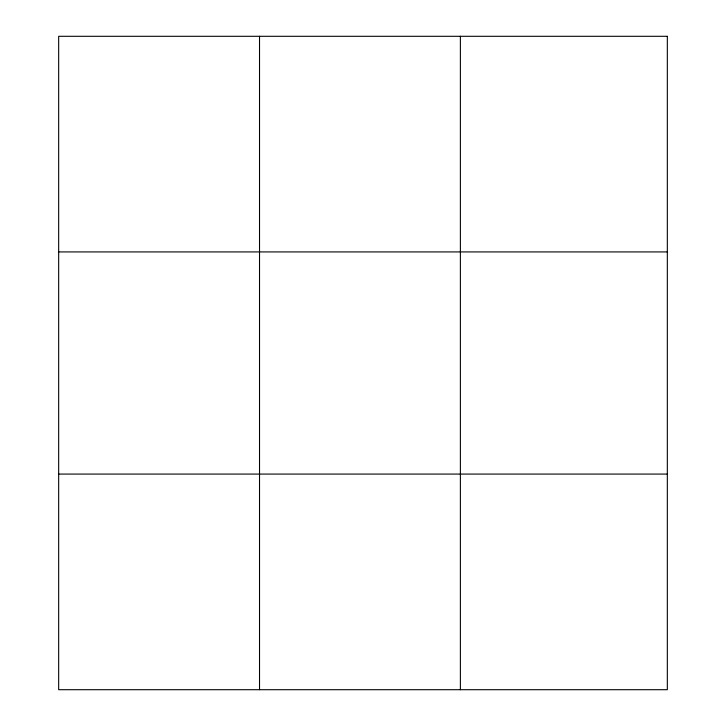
<?xml version="1.0" encoding="UTF-8"?>
<svg xmlns="http://www.w3.org/2000/svg" width="726" height="726" viewBox="0 0 726 726"><rect width="100%" height="100%" fill="white"/><g stroke="black" fill="none" stroke-linecap="round" stroke-linejoin="round"><path stroke-width="1.09" d="M259.527 36.3L259.527 689.7M460.384 36.3L460.384 689.7M58.67 251.922L667.33 251.922M58.67 474.078L667.33 474.078M667.33 36.3L667.33 689.7L58.67 689.7L58.67 36.3L667.33 36.3"/></g></svg>
